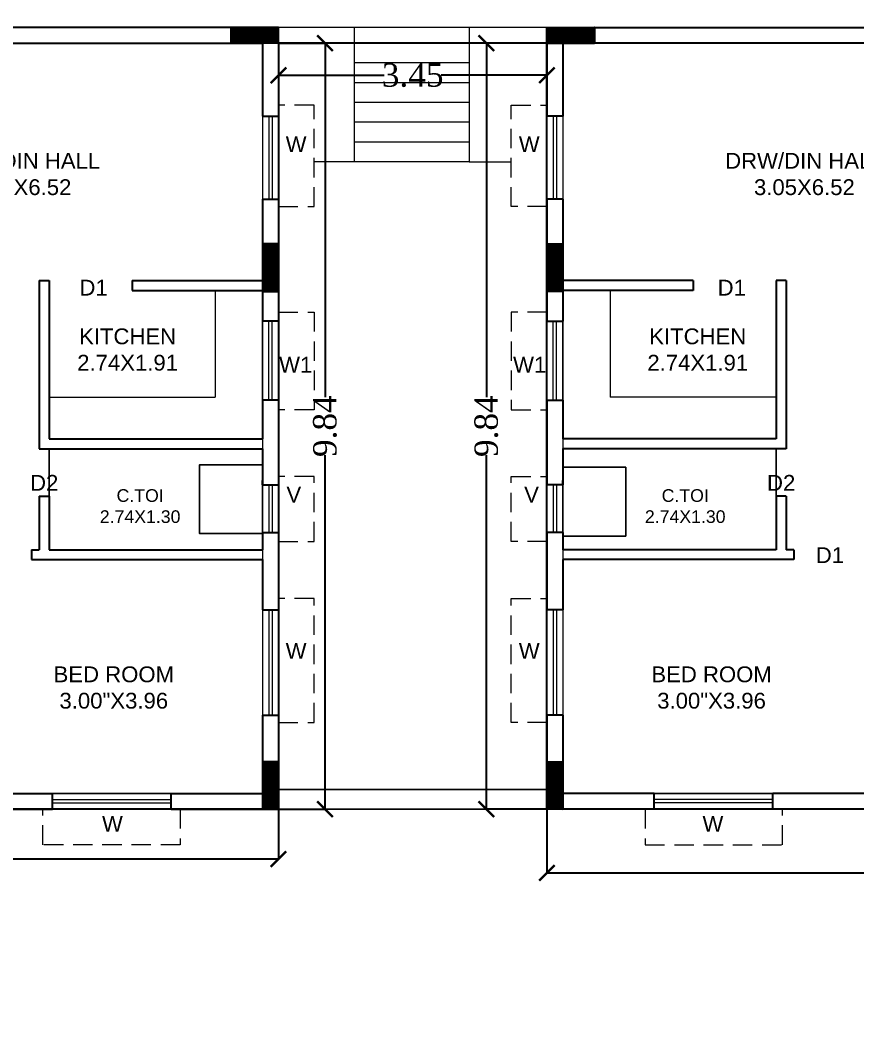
# Model space of a CAD drawing. Header units: metres. Extents: x 0 to 63445, y 32361 to 32804.
# Drawn here: x 63196.99 to 63207.73, y 32657.5 to 32670.31 of the extents above; entities that cross this region are included whole.
import ezdxf

# ---------------------------------------------------------------- set-up
doc = ezdxf.new("R2010")
doc.units = ezdxf.units.M
doc.header["$MEASUREMENT"] = 0
doc.header["$PDMODE"] = 34
doc.header["$PDSIZE"] = -10
doc.linetypes.add('DASHED', pattern=[0.75, 0.5, -0.25])
doc.linetypes.add('DASHED2', pattern=[0.375, 0.25, -0.125])
doc.layers.get('0').update_dxf_attribs({"lineweight": 25})
doc.layers.add('BLK_1_FLR_3_BATH', color=3, linetype='Continuous', plot=False)
doc.layers.add('BLK_1_FLR_3_WATER_CLOSET', color=2, linetype='Continuous', plot=False)
for name, color, linetype, lineweight in [('BLK_1_FLR_3_BLT_UP_AREA_DEDUCT', 14, 'DASHED', 9), ('BLK_1_FLR_3_UNITFA', 7, 'Continuous', 0), ('COLUMN', 1, 'Continuous', 30), ('DIM', 56, 'Continuous', 20), ('elev', 252, 'Continuous', 20), ('STEPS', 114, 'Continuous', 20), ('TEXT-2', 65, 'Continuous', 18), ('wall', 7, 'Continuous', 30), ('window', 154, 'Continuous', 9)]:
    doc.layers.add(name, color=color, linetype=linetype, lineweight=lineweight)
doc.layers.add('text', color=65, linetype='Continuous')
doc.styles.add('AutoDCRFont', font='arial.ttf')
doc.styles.get("Standard").update_dxf_attribs({"font": 'arial.ttf', "height": 0.4})
doc.styles.add('TNR', font='times.ttf', dxfattribs={"height": 0.5})
doc.dimstyles.new('ARCHANA', dxfattribs={"dimscale": 0, "dimtxt": 0.5, "dimasz": 0.5, "dimexe": 0, "dimexo": 0, "dimgap": 0, "dimtad": 0, "dimzin": 0, "dimdsep": 46, "dimtxsty": 'TNR', "dimblk": 'ARCHTICK', "dimcen": 0.09, "dimclrd": 36, "dimclre": 36, "dimclrt": 7, "dimadec": 0, "dimazin": 0, "dimtfac": 1, "dimtofl": 0, "dimtmove": 0, "dimatfit": 3, "dimldrblk": 'ARCHTICK', "dimfxl": 1, "dimfrac": 2, "dimtolj": 1, "dimtzin": 0, "dimlwd": -1, "dimlwe": -1, "dimarcsym": 0})

# ---------------------------------------------------------------- blocks, each defined once
blk = doc.blocks.new('A$C7D115503')
at = {"layer": 'COLUMN', "ltscale": 3}
h = blk.add_hatch(dxfattribs=at)
h.set_pattern_fill('ANSI31', color=256, style=0)
h.paths.add_polyline_path([(-14.36, -11.59), (-6.36, -11.59), (-6.36, 12.41), (-14.36, 12.41)])
at = {"layer": 'COLUMN', "ltscale": 0.05}
for p, q in [((-14.36, 12.41), (-6.36, 12.41)), ((-14.36, 12.41), (-14.36, -11.59)), ((-6.36, 12.41), (-6.36, -11.59)), ((-6.36, -11.59), (-14.36, -11.59))]:
    blk.add_line(p, q, dxfattribs=at)
blk = doc.blocks.new('_ArchTick')
at = {"color": 0, "linetype": 'ByBlock', "const_width": 0.15}
blk.add_lwpolyline([(-0.5, -0.5), (0.5, 0.5)], dxfattribs=at)
blk = doc.blocks.new('*D754')
at = {"layer": 'Defpoints', "color": 0, "ltscale": 0.5, "transparency": 16777216}
for p in [(63184.36, 32660.172), (63200.304, 32660.172), (63200.304, 32659.531)]:
    blk.add_point(p, dxfattribs=at)
at = {"layer": 'wall', "color": 36, "ltscale": 0.5, "transparency": 16777216}
for p, q in [((63184.36, 32660.172), (63184.36, 32659.531)), ((63200.304, 32660.172), (63200.304, 32659.531)), ((63184.36, 32659.531), (63191.867, 32659.531)), ((63200.304, 32659.531), (63192.797, 32659.531))]:
    blk.add_line(p, q, dxfattribs=at)
at = {"layer": 'wall', "color": 36, "ltscale": 0.5, "transparency": 16777216, "xscale": 0.2, "yscale": 0.2, "zscale": 0.2, "rotation": 180}
blk.add_blockref('_ArchTick', (63184.36, 32659.531), dxfattribs=at)
at = {"layer": 'wall', "color": 36, "ltscale": 0.5, "transparency": 16777216, "xscale": 0.2, "yscale": 0.2, "zscale": 0.2}
blk.add_blockref('_ArchTick', (63200.304, 32659.531), dxfattribs=at)
at = {"layer": 'wall', "color": 7, "ltscale": 0.5, "transparency": 16777216, "insert": (63192.332, 32659.531), "char_height": 0.5, "attachment_point": 5, "style": 'TNR'}
blk.add_mtext('\\A1;{\\H0.6x;15.94}', dxfattribs=at)
blk = doc.blocks.new('*D755')
at = {"layer": 'Defpoints', "color": 0, "ltscale": 0.5, "transparency": 16777216}
for p in [(63200.304, 32670.011), (63200.902, 32670.011), (63200.304, 32660.173)]:
    blk.add_point(p, dxfattribs=at)
at = {"layer": 'wall', "color": 36, "ltscale": 0.5, "transparency": 16777216}
for p, q in [((63200.304, 32670.011), (63200.902, 32670.011)), ((63200.902, 32670.011), (63200.902, 32665.463)), ((63200.902, 32660.173), (63200.902, 32664.721)), ((63200.304, 32660.173), (63200.902, 32660.173))]:
    blk.add_line(p, q, dxfattribs=at)
at = {"layer": 'wall', "color": 36, "ltscale": 0.5, "transparency": 16777216, "xscale": 0.2, "yscale": 0.2, "zscale": 0.2}
for p, rotation in [((63200.902, 32670.011), 90), ((63200.902, 32660.173), 270)]:
    blk.add_blockref('_ArchTick', p, dxfattribs=dict(at, rotation=rotation))
at = {"layer": 'wall', "color": 7, "ltscale": 0.5, "transparency": 16777216, "insert": (63200.902, 32665.092), "char_height": 0.5, "attachment_point": 5, "rotation": 90, "style": 'TNR'}
blk.add_mtext('\\A1;{\\H0.6x;9.84}', dxfattribs=at)
blk = doc.blocks.new('*D756')
at = {"layer": 'Defpoints', "color": 0, "ltscale": 0.5, "transparency": 16777216}
for p in [(63200.304, 32670.011), (63203.75, 32670.011), (63200.304, 32669.599)]:
    blk.add_point(p, dxfattribs=at)
at = {"layer": 'wall', "color": 36, "ltscale": 0.5, "transparency": 16777216}
for p, q in [((63200.304, 32670.011), (63200.304, 32669.599)), ((63203.75, 32670.011), (63203.75, 32669.599)), ((63200.304, 32669.599), (63201.663, 32669.599)), ((63203.75, 32669.599), (63202.391, 32669.599))]:
    blk.add_line(p, q, dxfattribs=at)
at = {"layer": 'wall', "color": 36, "ltscale": 0.5, "transparency": 16777216, "xscale": 0.2, "yscale": 0.2, "zscale": 0.2, "rotation": 180}
blk.add_blockref('_ArchTick', (63200.304, 32669.599), dxfattribs=at)
at = {"layer": 'wall', "color": 36, "ltscale": 0.5, "transparency": 16777216, "xscale": 0.2, "yscale": 0.2, "zscale": 0.2}
blk.add_blockref('_ArchTick', (63203.75, 32669.599), dxfattribs=at)
at = {"layer": 'wall', "color": 7, "ltscale": 0.5, "transparency": 16777216, "insert": (63202.027, 32669.599), "char_height": 0.5, "attachment_point": 5, "style": 'TNR'}
blk.add_mtext('\\A1;{\\H0.6x;3.45}', dxfattribs=at)
blk = doc.blocks.new('*D757')
at = {"layer": 'Defpoints', "color": 0, "ltscale": 0.5, "transparency": 16777216}
for p in [(63203.75, 32670.011), (63202.973, 32660.173), (63203.75, 32660.173)]:
    blk.add_point(p, dxfattribs=at)
at = {"layer": 'wall', "color": 36, "ltscale": 0.5, "transparency": 16777216}
for p, q in [((63203.75, 32670.011), (63202.973, 32670.011)), ((63202.973, 32670.011), (63202.973, 32665.463)), ((63202.973, 32660.173), (63202.973, 32664.721)), ((63203.75, 32660.173), (63202.973, 32660.173))]:
    blk.add_line(p, q, dxfattribs=at)
at = {"layer": 'wall', "color": 36, "ltscale": 0.5, "transparency": 16777216, "xscale": 0.2, "yscale": 0.2, "zscale": 0.2}
for p, rotation in [((63202.973, 32670.011), 90), ((63202.973, 32660.173), 270)]:
    blk.add_blockref('_ArchTick', p, dxfattribs=dict(at, rotation=rotation))
at = {"layer": 'wall', "color": 7, "ltscale": 0.5, "transparency": 16777216, "insert": (63202.973, 32665.092), "char_height": 0.5, "attachment_point": 5, "rotation": 90, "style": 'TNR'}
blk.add_mtext('\\A1;{\\H0.6x;9.84}', dxfattribs=at)
blk = doc.blocks.new('*D758')
at = {"layer": 'Defpoints', "color": 0, "ltscale": 0.5, "transparency": 16777216}
for p in [(63203.75, 32660.173), (63219.694, 32660.173), (63219.694, 32659.355)]:
    blk.add_point(p, dxfattribs=at)
at = {"layer": 'wall', "color": 36, "ltscale": 0.5, "transparency": 16777216}
for p, q in [((63203.75, 32660.173), (63203.75, 32659.355)), ((63219.694, 32660.173), (63219.694, 32659.355)), ((63203.75, 32659.355), (63211.257, 32659.355)), ((63219.694, 32659.355), (63212.187, 32659.355))]:
    blk.add_line(p, q, dxfattribs=at)
at = {"layer": 'wall', "color": 36, "ltscale": 0.5, "transparency": 16777216, "xscale": 0.2, "yscale": 0.2, "zscale": 0.2, "rotation": 180}
blk.add_blockref('_ArchTick', (63203.75, 32659.355), dxfattribs=at)
at = {"layer": 'wall', "color": 36, "ltscale": 0.5, "transparency": 16777216, "xscale": 0.2, "yscale": 0.2, "zscale": 0.2}
blk.add_blockref('_ArchTick', (63219.694, 32659.355), dxfattribs=at)
at = {"layer": 'wall', "color": 7, "ltscale": 0.5, "transparency": 16777216, "insert": (63211.722, 32659.355), "char_height": 0.5, "attachment_point": 5, "style": 'TNR'}
blk.add_mtext('\\A1;{\\H0.6x;15.94}', dxfattribs=at)
blk = doc.blocks.new('*D883')
at = {"layer": 'Defpoints', "color": 0, "ltscale": 3, "transparency": 16777216}
for p in [(0.832, 32670.282), (63267.277, 32670.282), (0, 32657.531)]:
    blk.add_point(p, dxfattribs=at)
at = {"layer": 'DIM', "ltscale": 3, "transparency": 16777216}
for p, q in [((5.832, 32670.282), (0.832, 32670.282)), ((0.832, 32670.282), (0.832, 32664.301)), ((0.832, 32657.531), (0.832, 32663.512)), ((0, 32657.531), (0.832, 32657.531))]:
    blk.add_line(p, q, dxfattribs=at)
at = {"layer": 'DIM', "ltscale": 3, "transparency": 16777216, "xscale": 0.05, "yscale": 0.05, "zscale": 0.05}
for p, rotation in [((0.832, 32670.282), 90), ((0.832, 32657.531), 270)]:
    blk.add_blockref('_ArchTick', p, dxfattribs=dict(at, rotation=rotation))
at = {"layer": 'DIM', "color": 7, "ltscale": 3, "transparency": 16777216, "insert": (0.832, 32663.906), "char_height": 0.4, "attachment_point": 5, "rotation": 90}
blk.add_mtext('\\A1;{\\H0.6x;12.75}', dxfattribs=at)

msp = doc.modelspace()

# ---------------------------------------------------------------- linework, layer by layer
at = {"layer": 'BLK_1_FLR_3_BATH', "color": 3}
for points in [[(63200.101, 32663.5056), (63197.3615, 32663.5056), (63197.3615, 32664.8022), (63200.101, 32664.8022)], [(63206.6926, 32663.5056), (63203.9532, 32663.5056), (63203.9532, 32664.8022), (63206.6926, 32664.8022)]]:
    msp.add_lwpolyline(points, close=True, dxfattribs=at)
at = {"layer": 'BLK_1_FLR_3_BLT_UP_AREA_DEDUCT', "color": 14, "linetype": 'Continuous'}
for points in [[(63203.7499, 32660.427), (63200.3042, 32660.427), (63200.3042, 32670.0106), (63203.7499, 32670.0106)], [(63203.7499, 32660.1719), (63200.3042, 32660.1719), (63200.3042, 32670.0106), (63203.7499, 32670.0106)]]:
    msp.add_lwpolyline(points, close=True, dxfattribs=at)
at = {"layer": 'BLK_1_FLR_3_UNITFA', "color": 3, "ltscale": 0.5}
for points in [[(63192.4338, 32660.2492), (63192.4338, 32665.3368), (63193.5768, 32665.3368), (63193.5768, 32670.0106), (63200.101, 32670.0106), (63200.101, 32660.3762), (63196.0661, 32660.3762), (63196.0661, 32660.2492), (63192.4338, 32660.2492)], [(63211.6204, 32660.2492), (63211.6204, 32665.3368), (63210.4773, 32665.3368), (63210.4773, 32670.0106), (63203.9532, 32670.0106), (63203.9532, 32660.3762), (63207.9881, 32660.3762), (63207.9881, 32660.2492), (63211.6204, 32660.2492)]]:
    msp.add_lwpolyline(points, close=True, dxfattribs=at)
at = {"layer": 'BLK_1_FLR_3_WATER_CLOSET', "color": 3}
for points in [[(63200.101, 32663.7114), (63199.2923, 32663.7114), (63199.2923, 32664.5964), (63200.101, 32664.5964)], [(63204.7619, 32663.6798), (63203.9532, 32663.6798), (63203.9532, 32664.5648), (63204.7619, 32664.5648)]]:
    msp.add_lwpolyline(points, close=True, dxfattribs=at)
at = {"layer": 'elev', "ltscale": 0.05}
for p, q in [((63199.4914, 32666.8355), (63199.4914, 32665.4638)), ((63204.5628, 32666.8355), (63204.5628, 32665.4638)), ((63197.3615, 32665.4638), (63199.4914, 32665.4638)), ((63206.6926, 32665.4638), (63204.5628, 32665.4638))]:
    msp.add_line(p, q, dxfattribs=at)
at = {"layer": 'STEPS'}
for p, q in [((63203.7499, 32670.2138), (63200.3042, 32670.2138)), ((63201.2745, 32670.2138), (63201.2745, 32668.4865)), ((63202.7542, 32670.2138), (63202.7542, 32668.4865)), ((63203.7499, 32670.0106), (63200.3042, 32670.0106)), ((63202.7542, 32669.7565), (63201.2745, 32669.7565)), ((63202.7542, 32669.5025), (63201.2745, 32669.5025)), ((63202.7542, 32669.2485), (63201.2745, 32669.2485)), ((63202.7542, 32668.9945), (63201.2745, 32668.9945)), ((63202.7542, 32668.7405), (63201.2745, 32668.7405)), ((63201.2745, 32668.4865), (63200.7614, 32668.4865)), ((63202.7542, 32668.4865), (63201.2745, 32668.4865)), ((63202.7542, 32668.4865), (63203.2927, 32668.4865)), ((63200.3042, 32660.427), (63203.7499, 32660.427)), ((63200.3042, 32660.173), (63203.7499, 32660.173))]:
    msp.add_line(p, q, dxfattribs=at)
at = {"layer": 'wall', "ltscale": 0.5}
for p, q in [((63199.6946, 32670.2138), (63194.7922, 32670.2138)), ((63204.3596, 32670.2138), (63209.262, 32670.2138))]:
    msp.add_line(p, q, dxfattribs=at)
at = {"layer": 'wall', "ltscale": 0.05}
for p, q in [((63194.7922, 32670.0106), (63200.101, 32670.0106)), ((63200.101, 32670.0106), (63200.101, 32669.0725)), ((63200.3042, 32670.0106), (63200.3042, 32669.0725)), ((63203.7499, 32670.0106), (63203.7499, 32669.0725)), ((63203.9532, 32670.0106), (63203.9532, 32669.0725)), ((63209.262, 32670.0106), (63203.9532, 32670.0106)), ((63200.101, 32668.0057), (63200.101, 32666.9625)), ((63200.3042, 32668.0057), (63200.3042, 32666.442)), ((63203.7499, 32668.0057), (63203.7499, 32666.442)), ((63203.9532, 32668.0057), (63203.9532, 32666.9625)), ((63197.2345, 32666.9625), (63197.2345, 32664.8022)), ((63197.2345, 32666.9625), (63197.3615, 32666.9625)), ((63197.3615, 32666.9625), (63197.3615, 32664.9292)), ((63198.4283, 32666.9625), (63198.4283, 32666.8355)), ((63198.4283, 32666.9625), (63200.101, 32666.9625)), ((63205.6258, 32666.9625), (63203.9532, 32666.9625)), ((63205.6258, 32666.9625), (63205.6258, 32666.8355)), ((63206.6926, 32666.9625), (63206.6926, 32664.9292)), ((63206.8196, 32666.9625), (63206.6926, 32666.9625)), ((63206.8196, 32666.9625), (63206.8196, 32664.8022)), ((63198.4283, 32666.8355), (63200.101, 32666.8355)), ((63200.101, 32666.8355), (63200.101, 32666.442)), ((63203.9532, 32666.8355), (63203.9532, 32666.442)), ((63205.6258, 32666.8355), (63203.9532, 32666.8355)), ((63200.101, 32665.426), (63200.101, 32664.9292)), ((63200.3042, 32665.426), (63200.3042, 32664.3371)), ((63203.7499, 32665.426), (63203.7499, 32664.3371)), ((63203.9532, 32665.426), (63203.9532, 32664.9292)), ((63197.3615, 32664.9292), (63200.101, 32664.9292)), ((63206.6926, 32664.9292), (63203.9532, 32664.9292)), ((63197.2345, 32664.8022), (63200.101, 32664.8022)), ((63200.101, 32664.8022), (63200.101, 32664.3371)), ((63203.9532, 32664.8022), (63203.9532, 32664.3371)), ((63206.8196, 32664.8022), (63203.9532, 32664.8022)), ((63197.2345, 32664.1926), (63197.3615, 32664.1926)), ((63197.2345, 32664.1926), (63197.2345, 32663.5056)), ((63197.3615, 32664.1926), (63197.3615, 32663.5056)), ((63206.8196, 32664.1926), (63206.6926, 32664.1926)), ((63206.6926, 32664.1926), (63206.6926, 32663.5056)), ((63206.8196, 32664.1926), (63206.8196, 32663.5056)), ((63200.101, 32663.7275), (63200.101, 32663.5056)), ((63200.3042, 32663.7275), (63200.3042, 32662.734)), ((63203.7499, 32663.7275), (63203.7499, 32662.734)), ((63203.9532, 32663.7275), (63203.9532, 32663.5056)), ((63197.1329, 32663.5056), (63197.2345, 32663.5056)), ((63197.1329, 32663.5056), (63197.1329, 32663.3786)), ((63197.3615, 32663.5056), (63200.101, 32663.5056)), ((63197.3615, 32663.5056), (63200.101, 32663.5056)), ((63206.6926, 32663.5056), (63203.9532, 32663.5056)), ((63206.6926, 32663.5056), (63203.9532, 32663.5056)), ((63206.9212, 32663.5056), (63206.8196, 32663.5056)), ((63206.9212, 32663.5056), (63206.9212, 32663.3786)), ((63197.1329, 32663.3786), (63200.101, 32663.3786)), ((63197.2345, 32663.3786), (63200.101, 32663.3786)), ((63200.101, 32663.3786), (63200.101, 32662.734)), ((63203.9532, 32663.3786), (63203.9532, 32662.734)), ((63206.8196, 32663.3786), (63203.9532, 32663.3786)), ((63206.9212, 32663.3786), (63203.9532, 32663.3786)), ((63200.101, 32661.3804), (63200.101, 32660.3762)), ((63200.3042, 32661.3804), (63200.3042, 32660.173)), ((63203.7499, 32661.3804), (63203.7499, 32660.173)), ((63203.9532, 32661.3804), (63203.9532, 32660.3762)), ((63196.1423, 32660.3762), (63197.4045, 32660.3762)), ((63198.9285, 32660.3762), (63200.101, 32660.3762)), ((63198.9285, 32660.3762), (63198.9285, 32660.3635)), ((63205.1256, 32660.3762), (63203.9532, 32660.3762)), ((63205.1256, 32660.3762), (63205.1256, 32660.3635)), ((63207.9119, 32660.3762), (63206.6496, 32660.3762)), ((63196.1423, 32660.173), (63197.4045, 32660.173)), ((63198.9285, 32660.173), (63200.3042, 32660.173)), ((63205.1256, 32660.173), (63203.7499, 32660.173)), ((63207.9119, 32660.173), (63206.6496, 32660.173))]:
    msp.add_line(p, q, dxfattribs=at)
at = {"layer": 'wall', "ltscale": 3}
for p, q in [((63200.101, 32669.0725), (63200.3042, 32669.0725)), ((63203.9532, 32669.0725), (63203.7499, 32669.0725)), ((63200.101, 32668.0057), (63200.3042, 32668.0057)), ((63203.9532, 32668.0057), (63203.7499, 32668.0057)), ((63200.3042, 32666.442), (63200.101, 32666.442)), ((63203.7499, 32666.442), (63203.9532, 32666.442)), ((63200.3042, 32665.426), (63200.101, 32665.426)), ((63203.7499, 32665.426), (63203.9532, 32665.426)), ((63200.101, 32664.3371), (63200.3042, 32664.3371)), ((63203.9532, 32664.3371), (63203.7499, 32664.3371)), ((63200.101, 32663.7275), (63200.3042, 32663.7275)), ((63203.9532, 32663.7275), (63203.7499, 32663.7275)), ((63200.101, 32662.734), (63200.3042, 32662.734)), ((63203.9532, 32662.734), (63203.7499, 32662.734)), ((63200.101, 32661.3804), (63200.3042, 32661.3804)), ((63203.9532, 32661.3804), (63203.7499, 32661.3804)), ((63197.4045, 32660.173), (63197.4045, 32660.3762)), ((63198.9285, 32660.173), (63198.9285, 32660.3762)), ((63205.1256, 32660.173), (63205.1256, 32660.3762)), ((63206.6496, 32660.173), (63206.6496, 32660.3762))]:
    msp.add_line(p, q, dxfattribs=at)
at = {"layer": 'wall', "ltscale": 0.1}
for p, q in [((63200.101, 32664.3371), (63200.101, 32664.3949)), ((63203.9532, 32664.3371), (63203.9532, 32664.3949))]:
    msp.add_line(p, q, dxfattribs=at)
at = {"layer": 'wall', "ltscale": 0.5}
msp.add_lwpolyline([(63222.8426, 32670.0106), (63219.694, 32670.0106), (63219.694, 32660.1719), (63203.7499, 32660.173), (63203.7499, 32670.0106), (63200.3042, 32670.0106), (63200.3042, 32660.1719), (63184.3601, 32660.1719)], dxfattribs=at)
at = {"layer": 'window'}
for p, q in [((63200.101, 32669.0725), (63200.101, 32668.0057)), ((63200.1809, 32669.0673), (63200.1809, 32668.0066)), ((63200.2242, 32669.0673), (63200.2243, 32668.0066)), ((63200.3042, 32669.0673), (63200.3042, 32668.0066)), ((63203.7499, 32669.0673), (63203.7499, 32668.0066)), ((63203.8299, 32669.0673), (63203.8299, 32668.0066)), ((63203.8732, 32669.0673), (63203.8732, 32668.0066)), ((63203.9532, 32669.0725), (63203.9532, 32668.0057)), ((63200.101, 32665.426), (63200.101, 32666.442)), ((63200.1809, 32665.426), (63200.1809, 32666.442)), ((63200.2242, 32665.426), (63200.2242, 32666.442)), ((63200.3042, 32665.426), (63200.3042, 32666.442)), ((63203.7499, 32665.426), (63203.7499, 32666.442)), ((63203.8299, 32665.426), (63203.8299, 32666.442)), ((63203.8732, 32665.426), (63203.8732, 32666.442)), ((63203.9532, 32665.426), (63203.9532, 32666.442)), ((63200.101, 32664.3371), (63200.1009, 32663.7275)), ((63200.181, 32664.3371), (63200.1809, 32663.7275)), ((63200.2243, 32664.3371), (63200.2243, 32663.7275)), ((63200.3042, 32664.3371), (63200.3041, 32663.7275)), ((63203.7499, 32664.3371), (63203.75, 32663.7275)), ((63203.8298, 32664.3371), (63203.8299, 32663.7275)), ((63203.8732, 32664.3371), (63203.8732, 32663.7275)), ((63203.9532, 32664.3371), (63203.9532, 32663.7275)), ((63200.101, 32663.7284), (63200.101, 32663.7275)), ((63200.181, 32663.7284), (63200.181, 32663.7275)), ((63200.2243, 32663.7284), (63200.2243, 32663.7275)), ((63200.3042, 32663.7284), (63200.3042, 32663.7275)), ((63203.7499, 32663.7284), (63203.7499, 32663.7275)), ((63203.8298, 32663.7284), (63203.8298, 32663.7275)), ((63203.8732, 32663.7284), (63203.8732, 32663.7275)), ((63203.9532, 32663.7284), (63203.9532, 32663.7275)), ((63200.101, 32662.734), (63200.101, 32661.3804)), ((63200.1809, 32662.734), (63200.1809, 32661.3804)), ((63200.2243, 32662.734), (63200.2243, 32661.3804)), ((63200.3042, 32662.734), (63200.3042, 32661.3804)), ((63203.7499, 32662.734), (63203.7499, 32661.3804)), ((63203.8299, 32662.734), (63203.8299, 32661.3804)), ((63203.8732, 32662.734), (63203.8732, 32661.3804)), ((63203.9532, 32662.734), (63203.9532, 32661.3804)), ((63197.4045, 32660.3762), (63198.9276, 32660.3762)), ((63206.6496, 32660.3762), (63205.1265, 32660.3762)), ((63197.4045, 32660.2962), (63198.9276, 32660.2962)), ((63197.4045, 32660.2529), (63198.9276, 32660.2529)), ((63206.6496, 32660.2962), (63205.1265, 32660.2962)), ((63206.6496, 32660.2529), (63205.1265, 32660.2529)), ((63197.4045, 32660.173), (63198.9276, 32660.173)), ((63206.6496, 32660.173), (63205.1265, 32660.173))]:
    msp.add_line(p, q, dxfattribs=at)
at = {"layer": 'window', "color": 8, "linetype": 'DASHED2'}
for points in [[(63200.3042, 32667.912), (63200.7614, 32667.912), (63200.7614, 32669.2169), (63200.3042, 32669.2169)], [(63203.7499, 32667.912), (63203.2927, 32667.912), (63203.2927, 32669.2169), (63203.7499, 32669.2169)], [(63200.3042, 32666.5562), (63200.7614, 32666.5562), (63200.7614, 32665.3021), (63200.3042, 32665.3021)], [(63203.7499, 32666.5562), (63203.2927, 32666.5562), (63203.2927, 32665.3021), (63203.7499, 32665.3021)], [(63200.3042, 32663.6124), (63200.7614, 32663.6124), (63200.7614, 32664.4463), (63200.3042, 32664.4463)], [(63203.7499, 32663.6124), (63203.2927, 32663.6124), (63203.2927, 32664.4463), (63203.7499, 32664.4463)], [(63200.3042, 32661.2867), (63200.7614, 32661.2867), (63200.7614, 32662.8784), (63200.3042, 32662.8784)], [(63203.7499, 32661.2867), (63203.2927, 32661.2867), (63203.2927, 32662.8784), (63203.7499, 32662.8784)], [(63199.0428, 32660.173), (63199.0428, 32659.7158), (63197.2806, 32659.7158), (63197.2806, 32660.173)], [(63205.0114, 32660.173), (63205.0114, 32659.7158), (63206.7735, 32659.7158), (63206.7735, 32660.173)]]:
    msp.add_lwpolyline(points, dxfattribs=at)

# ---------------------------------------------------------------- block references
at = {"layer": 'COLUMN', "ltscale": 0.05, "yscale": 0.025400733691282, "zscale": 0.025400733691282}
for p, xscale, rotation in [((63199.9888, 32670.3754), -0.025400733691282, 270), ((63204.0653, 32670.3754), 0.025400733691282, 90)]:
    msp.add_blockref('A$C7D115503', p, dxfattribs=dict(at, xscale=xscale, rotation=rotation))
for p, xscale in [((63199.9394, 32667.117), -0.025400733691282), ((63204.1148, 32667.117), 0.025400733691282), ((63199.9394, 32660.4672), -0.025400733691282), ((63204.1148, 32660.4672), 0.025400733691282)]:
    msp.add_blockref('A$C7D115503', p, dxfattribs=dict(at, xscale=xscale))

# ---------------------------------------------------------------- texts
at = {"layer": 'text'}
for s, insert, char_height, width, attachment_point in [('\\pxqc;DRW/DIN HALL\\P3.05X6.52', (63199.793, 32668.0573), 0.203206, 5.588511, 9), ('\\pxqc;DRW/DIN HALL\\P3.05X6.52', (63204.2611, 32668.0573), 0.203206, 5.588511, 7), ('\\pxqc;D1', (63194.9969, 32666.9727), 0.20321, 5.867919, 1), ('\\pxqc;D1', (63209.0572, 32666.9727), 0.20321, 5.867919, 3), ('\\pxqc;KITCHEN\\P2.74X1.91', (63201.1619, 32665.8023), 0.203206, 5.588511, 9), ('\\pxqc;KITCHEN\\P2.74X1.91', (63202.8922, 32665.8023), 0.203206, 5.588511, 7), ('\\pxqc;D2', (63194.3632, 32664.4658), 0.20321, 5.867919, 1), ('\\pxqc;D2', (63209.6909, 32664.4658), 0.20321, 5.867919, 3), ('\\pxqc;C.TOI\\P2.74X1.30', (63200.7614, 32663.8465), 0.162565, 4.465728, 9), ('\\pxqc;C.TOI\\P2.74X1.30', (63203.2927, 32663.8465), 0.162565, 4.465728, 7), ('\\pxqc;D1', (63210.317, 32663.5367), 0.20321, 5.867919, 3), ('\\pxqc;BED ROOM\\P3.00"X3.96', (63200.9847, 32661.4617), 0.203206, 5.588511, 9), ('\\pxqc;BED ROOM\\P3.00"X3.96', (63203.0694, 32661.4617), 0.203206, 5.588511, 7)]:
    msp.add_mtext(s, dxfattribs=dict(at, insert=insert, char_height=char_height, width=width, attachment_point=attachment_point))
at = {"layer": 'TEXT-2', "width": 0.183842, "style": 'AutoDCRFont'}
for s, insert, char_height, attachment_point in [('W', (63200.3968, 32668.6121), 0.2032, 7), ('W', (63203.6573, 32668.6121), 0.2032, 9), ('W1', (63200.3123, 32665.7796), 0.20321, 7), ('W1', (63203.7418, 32665.7796), 0.20321, 9), ('V', (63200.4067, 32664.1112), 0.2032, 7), ('V', (63203.6474, 32664.1112), 0.2032, 9), ('W', (63200.3968, 32662.104), 0.2032, 7), ('W', (63203.6573, 32662.104), 0.2032, 9), ('W', (63198.039, 32659.8832), 0.2032, 7), ('W', (63206.0151, 32659.8832), 0.2032, 9)]:
    msp.add_mtext(s, dxfattribs=dict(at, insert=insert, char_height=char_height, attachment_point=attachment_point))

# ---------------------------------------------------------------- dimensions: what is measured, and where the dimension line sits
at = {"layer": 'DIM', "ltscale": 3}
dim = msp.add_linear_dim(base=(0.8318, 32670.2817), p1=(0, 32657.5305), p2=(63267.2772, 32670.2817), angle=90, text='{\\H0.6x;<>}', dimstyle='ARCHANA', override={"dimscale": 1, "dimtxt": 0.278, "dimasz": 0.05, "dimtxsty": 'Standard', "dimclrd": 256, "dimclre": 256, "dimfxl": 5, "dimfxlon": 1, "dimarcsym": 1}, dxfattribs=at)
dim.commit()
dim.dimension.update_dxf_attribs({"geometry": '*D883', "text_midpoint": (0.8318, 32663.9061)})
at = {"layer": 'wall', "ltscale": 0.5}
for base, p1, p2, picture, middle in [((63200.9019, 32670.0106), (63200.3042, 32660.173), (63200.3042, 32670.0106), '*D755', (63200.9019, 32665.0918)), ((63202.9732, 32660.173), (63203.7499, 32670.0106), (63203.7499, 32660.173), '*D757', (63202.9732, 32665.0918))]:
    dim = msp.add_linear_dim(base=base, p1=p1, p2=p2, angle=270, text='{\\H0.6x;<>}', dimstyle='ARCHANA', override={"dimscale": 1, "dimtxt": 0.3, "dimasz": 0.2, "dimfxl": 6, "dimarcsym": 1}, dxfattribs=at)
    dim.commit()
    dim.dimension.update_dxf_attribs({"geometry": picture, "text_midpoint": middle})
for base, p1, p2, picture, middle in [((63200.3042, 32669.5993), (63203.7499, 32670.0106), (63200.3042, 32670.0106), '*D756', (63202.0271, 32669.5993)), ((63200.3042, 32659.5315), (63184.3601, 32660.1719), (63200.3042, 32660.1719), '*D754', (63192.3322, 32659.5315)), ((63219.694, 32659.3548), (63203.7499, 32660.173), (63219.694, 32660.173), '*D758', (63211.722, 32659.3548))]:
    dim = msp.add_linear_dim(base=base, p1=p1, p2=p2, text='{\\H0.6x;<>}', dimstyle='ARCHANA', override={"dimscale": 1, "dimtxt": 0.3, "dimasz": 0.2, "dimfxl": 6, "dimarcsym": 1}, dxfattribs=at)
    dim.commit()
    dim.dimension.update_dxf_attribs({"geometry": picture, "text_midpoint": middle})

doc.saveas('drawing.dxf')
